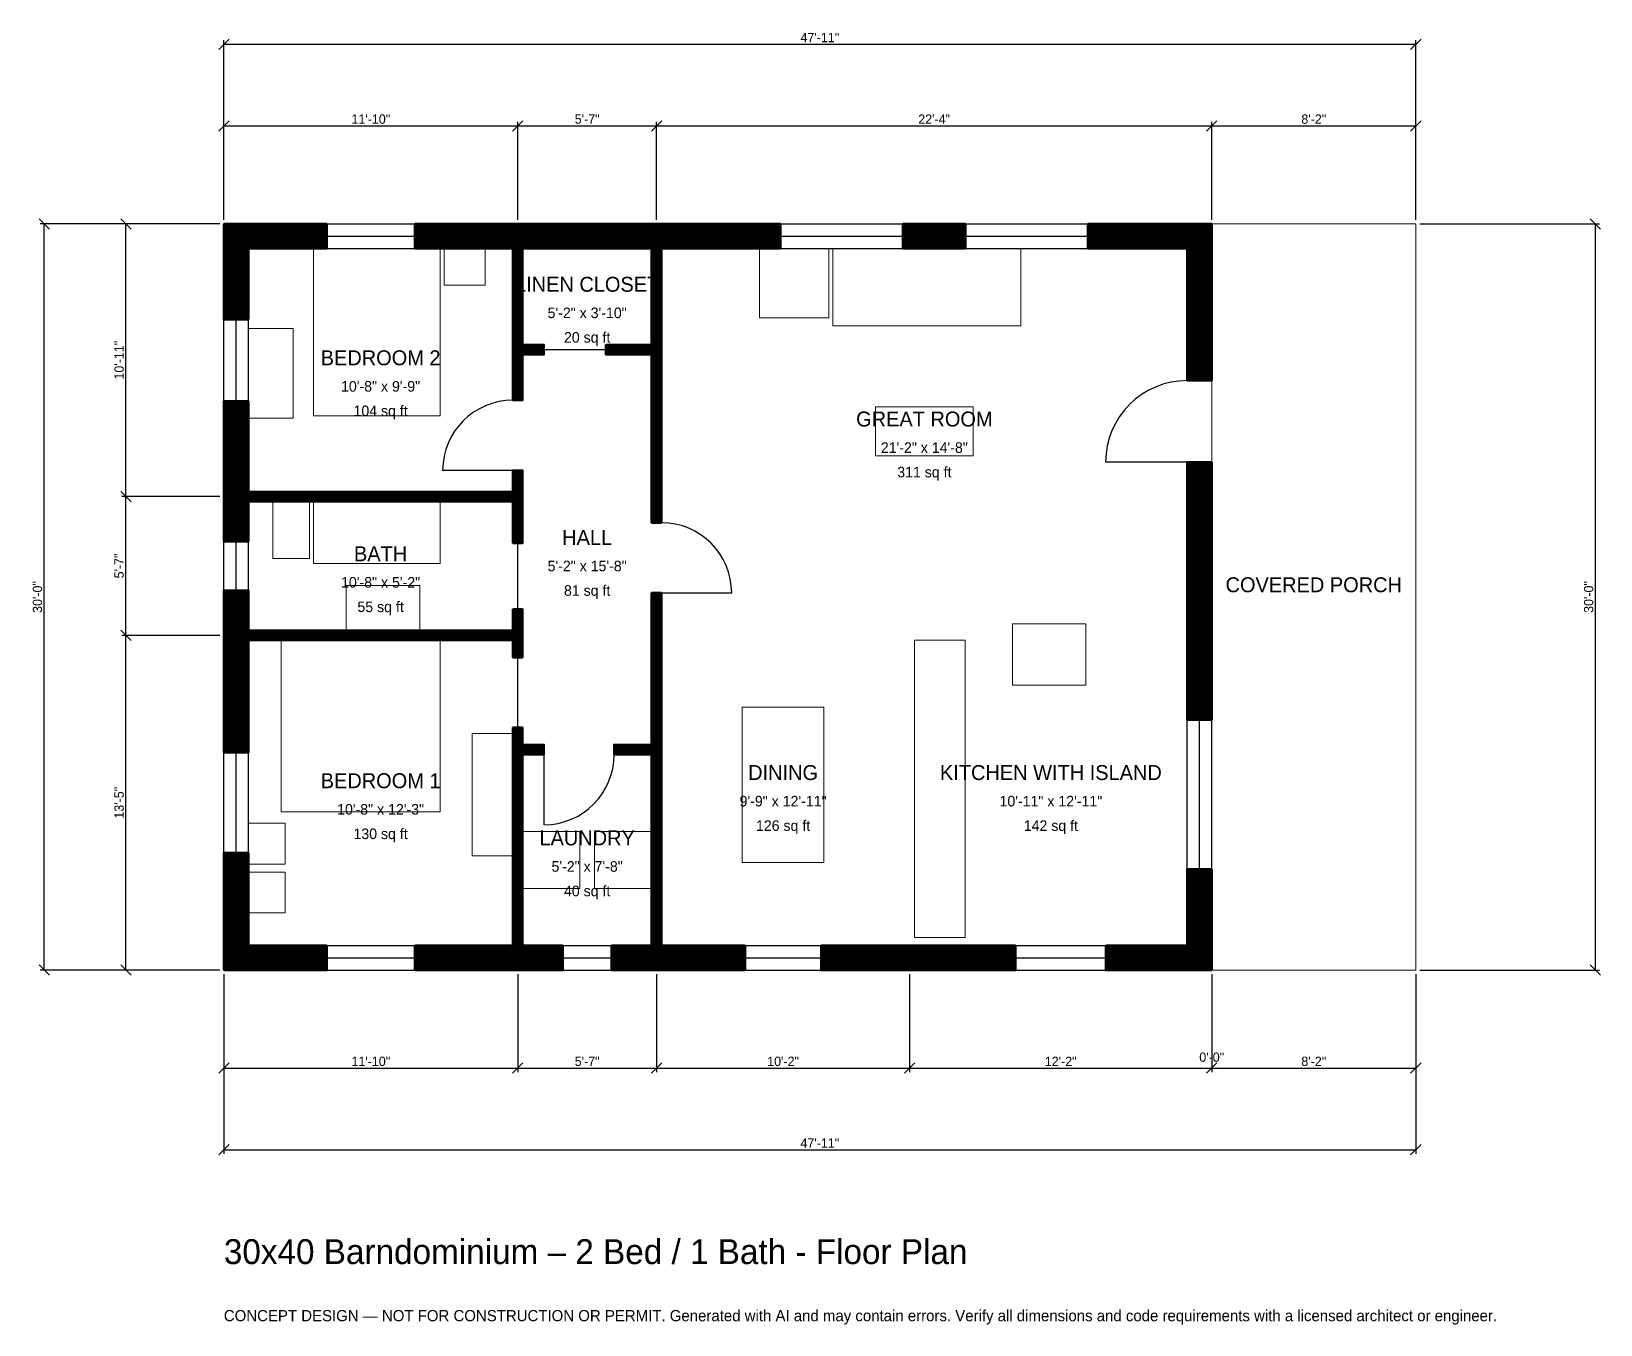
# Model space of a CAD drawing. Header units: inches. Extents: x -93 to 664, y -171 to 453.
import ezdxf
from ezdxf.enums import TextEntityAlignment as Align

# ---------------------------------------------------------------- set-up
doc = ezdxf.new("R2010")
doc.units = ezdxf.units.IN
doc.header["$MEASUREMENT"] = 0
doc.linetypes.add('DASHED', pattern=[0.6, 0.5, -0.1])
for name, color, linetype, lineweight in [('A-ANNO-DIMS', 1, 'Continuous', 13), ('A-ANNO-TEXT', 7, 'Continuous', 18), ('A-AREA-IDEN', 7, 'Continuous', 18), ('A-DOOR', 2, 'Continuous', 25), ('A-FLOR-FIXT', 9, 'Continuous', 13), ('A-FURN', 9, 'Continuous', 13), ('A-GLAZ', 4, 'Continuous', 25), ('A-SITE-PAVE', 8, 'Continuous', 13), ('A-WALL', 7, 'Continuous', 50), ('A-WALL-PATT', 8, 'Continuous', 13)]:
    doc.layers.add(name, color=color, linetype=linetype, lineweight=lineweight)
doc.dimstyles.new('PLAN', dxfattribs={"dimtxt": 4.5, "dimasz": 3, "dimexe": 2, "dimexo": 2, "dimgap": 1, "dimtad": 1, "dimdec": 0, "dimlunit": 4, "dimtsz": 2.5, "dimcen": 2.5, "dimclrd": 1, "dimclre": 1, "dimazin": 3, "dimtfac": 1, "dimtmove": 0, "dimatfit": 3})

msp = doc.modelspace()

# ---------------------------------------------------------------- hatches: boundary and pattern name
at = {"layer": 'A-WALL-PATT'}
h = msp.add_hatch(dxfattribs=at)
h.set_pattern_fill('ANSI31', color=8, scale=0.8)
h.paths.add_polyline_path([(135.8268, 0), (92.126, 0), (92.126, 11.811), (135.8268, 11.811), (139.3701, 11.811), (139.3701, 103.937), (139.3701, 108.6614), (139.3701, 116.9291), (144.0945, 116.9291), (144.0945, 108.6614), (154.3307, 108.6614), (154.3307, 103.937), (144.0945, 103.937), (144.0945, 11.811), (147.6378, 11.811), (163.3858, 11.811), (163.3858, 0), (147.6378, 0), (144.0945, 0), (144.0945, 0), (139.3701, 0), (139.3701, 0), (135.8268, 0)])
h.paths.add_polyline_path([(11.811, 0), (11.811, 0), (0, 0), (0, 0), (0, 0), (0, 0), (0, 11.811), (0, 11.811), (0, 56.4961), (11.811, 56.4961), (11.811, 11.811), (49.6063, 11.811), (49.6063, 0), (11.811, 0)])
h.paths.add_polyline_path([(0, 155.5118), (0, 159.0551), (0, 159.0551), (0, 163.7795), (0, 163.7795), (0, 167.3228), (0, 183.0709), (11.811, 183.0709), (11.811, 167.3228), (11.811, 163.7795), (139.3701, 163.7795), (139.3701, 174.0157), (144.0945, 174.0157), (144.0945, 163.7795), (144.0945, 159.0551), (144.0945, 150.7874), (139.3701, 150.7874), (139.3701, 159.0551), (11.811, 159.0551), (11.811, 155.5118), (11.811, 104.9213), (0, 104.9213), (0, 155.5118)])
h.paths.add_polyline_path([(0, 222.4409), (0, 225.9843), (0, 225.9843), (0, 230.7087), (0, 230.7087), (0, 234.252), (0, 274.4094), (11.811, 274.4094), (11.811, 234.252), (11.811, 230.7087), (139.3701, 230.7087), (139.3701, 240.9449), (144.0945, 240.9449), (144.0945, 230.7087), (144.0945, 225.9843), (144.0945, 205.9055), (139.3701, 205.9055), (139.3701, 225.9843), (11.811, 225.9843), (11.811, 222.4409), (11.811, 206.6929), (0, 206.6929), (0, 222.4409)])
h.paths.add_polyline_path([(0, 348.0315), (0, 348.0315), (0, 359.8425), (0, 359.8425), (0, 359.8426), (11.811, 359.8426), (11.811, 359.8425), (49.6063, 359.8425), (49.6063, 348.0315), (11.811, 348.0315), (11.811, 313.7795), (0, 313.7795), (0, 348.0315)])
h.paths.add_polyline_path([(135.8268, 359.8425), (139.3701, 359.8425), (139.3701, 359.8426), (144.0945, 359.8426), (144.0945, 359.8425), (147.6378, 359.8425), (202.7559, 359.8425), (206.2992, 359.8425), (206.2992, 359.8426), (211.0236, 359.8426), (211.0236, 359.8425), (214.5669, 359.8425), (268.3727, 359.8425), (268.3727, 348.0315), (214.5669, 348.0315), (211.0236, 348.0315), (211.0236, 301.5748), (211.0236, 296.8504), (211.0236, 296.8504), (211.0236, 215.748), (206.2992, 215.748), (206.2992, 296.8504), (206.2992, 296.8504), (184.252, 296.8504), (184.252, 301.5748), (206.2992, 301.5748), (206.2992, 348.0315), (202.7559, 348.0315), (147.6378, 348.0315), (144.0945, 348.0315), (144.0945, 301.5748), (154.3307, 301.5748), (154.3307, 296.8504), (144.0945, 296.8504), (144.0945, 296.8504), (144.0945, 274.8031), (139.3701, 274.8031), (139.3701, 296.8504), (139.3701, 296.8504), (139.3701, 301.5748), (139.3701, 348.0315), (135.8268, 348.0315), (92.126, 348.0315), (92.126, 359.8425), (135.8268, 359.8425)])
h.paths.add_polyline_path([(357.6115, 359.8425), (357.6115, 348.0315), (327.4278, 348.0315), (327.4278, 359.8425), (357.6115, 359.8425)])
h.paths.add_polyline_path([(464.5669, 359.8425), (464.5669, 359.8426), (476.378, 359.8426), (476.378, 359.8425), (476.378, 359.8425), (476.378, 348.0315), (476.378, 348.0315), (476.378, 284.252), (464.5669, 284.252), (464.5669, 348.0315), (416.6667, 348.0315), (416.6667, 359.8425), (464.5669, 359.8425)])
h.paths.add_polyline_path([(476.378, 175.1969), (476.378, 175.1969), (476.378, 120.6693), (464.5669, 120.6693), (464.5669, 163.3858), (464.5669, 163.3858), (464.5669, 244.8819), (476.378, 244.8819), (476.378, 175.1969)])
h.paths.add_polyline_path([(476.378, 11.811), (476.378, 11.811), (476.378, 0), (476.378, 0), (476.378, 0), (476.378, 0), (464.5669, 0), (464.5669, 0), (425.3937, 0), (425.3937, 11.811), (464.5669, 11.811), (464.5669, 48.622), (476.378, 48.622), (476.378, 11.811)])
h.paths.add_polyline_path([(336.6142, 0), (324.8031, 0), (287.9921, 0), (287.9921, 11.811), (324.8031, 11.811), (336.6142, 11.811), (381.6929, 11.811), (381.6929, 0), (336.6142, 0)])
h.paths.add_polyline_path([(214.5669, 0), (211.0236, 0), (211.0236, 0), (206.2992, 0), (206.2992, 0), (202.7559, 0), (187.0079, 0), (187.0079, 11.811), (202.7559, 11.811), (206.2992, 11.811), (206.2992, 103.937), (188.189, 103.937), (188.189, 108.6614), (206.2992, 108.6614), (206.2992, 166.9291), (206.2992, 171.6535), (206.2992, 181.8898), (211.0236, 181.8898), (211.0236, 171.6535), (211.0236, 166.9291), (211.0236, 108.6614), (211.0236, 103.937), (211.0236, 11.811), (214.5669, 11.811), (251.378, 11.811), (251.378, 0), (214.5669, 0)])

# ---------------------------------------------------------------- linework, layer by layer
at = {"layer": 'A-DOOR'}
for p, q in [((154.3307, 299.2126), (184.252, 299.2126)), ((464.5669, 244.8819), (425.1968, 244.8819)), ((139.3701, 240.9449), (105.5118, 240.9449)), ((141.7323, 174.0157), (141.7323, 205.9055)), ((211.0236, 181.8898), (244.8819, 181.8898)), ((141.7323, 116.9291), (141.7323, 150.7874)), ((154.3307, 103.937), (154.3307, 70.0787))]:
    msp.add_line(p, q, dxfattribs=at)
for centre, radius, start, end in [((464.5669, 244.8819), 39.3701, 90, 180), ((139.3701, 240.9449), 33.8583, 90, 180), ((211.0236, 181.8898), 33.8583, 0, 90), ((154.3307, 103.937), 33.8583, 270, 360)]:
    msp.add_arc(centre, radius, start, end, dxfattribs=at)
at = {"layer": 'A-FLOR-FIXT'}
for points in [[(23.622, 198.4252), (41.3386, 198.4252), (41.3386, 225.9843), (23.622, 225.9843)], [(43.3071, 196.063), (104.3307, 196.063), (104.3307, 225.9843), (43.3071, 225.9843)], [(59.0551, 163.7795), (94.4882, 163.7795), (94.4882, 185.4331), (59.0551, 185.4331)], [(333.0709, 15.748), (357.4803, 15.748), (357.4803, 159.0551), (333.0709, 159.0551)]]:
    msp.add_lwpolyline(points, close=True, dxfattribs=at)
at = {"layer": 'A-FURN'}
for points in [[(43.3071, 267.3228), (104.3307, 267.3228), (104.3307, 348.0315), (43.3071, 348.0315)], [(106.2992, 330.315), (125.9843, 330.315), (125.9843, 348.0315), (106.2992, 348.0315)], [(258.2677, 314.5669), (291.7323, 314.5669), (291.7323, 348.0315), (258.2677, 348.0315)], [(293.7008, 310.6299), (384.252, 310.6299), (384.252, 348.0315), (293.7008, 348.0315)], [(11.811, 266.1417), (33.4646, 266.1417), (33.4646, 309.4488), (11.811, 309.4488)], [(314.1732, 248.0315), (361.4173, 248.0315), (361.4173, 271.6535), (314.1732, 271.6535)], [(380.315, 137.4016), (415.748, 137.4016), (415.748, 166.9291), (380.315, 166.9291)], [(27.5591, 76.378), (104.3307, 76.378), (104.3307, 159.0551), (27.5591, 159.0551)], [(250, 51.9685), (289.3701, 51.9685), (289.3701, 126.7717), (250, 126.7717)], [(119.685, 55.1181), (139.3701, 55.1181), (139.3701, 114.1732), (119.685, 114.1732)], [(11.811, 51.1811), (29.5276, 51.1811), (29.5276, 70.8661), (11.811, 70.8661)], [(144.0945, 39.3701), (171.6535, 39.3701), (171.6535, 66.9291), (144.0945, 66.9291)], [(178.7402, 39.3701), (206.2992, 39.3701), (206.2992, 66.9291), (178.7402, 66.9291)], [(11.811, 27.5591), (29.5276, 27.5591), (29.5276, 47.2441), (11.811, 47.2441)]]:
    msp.add_lwpolyline(points, close=True, dxfattribs=at)
at = {"layer": 'A-GLAZ'}
for p, q in [((49.6063, 359.8425), (92.126, 359.8425)), ((268.3727, 359.8425), (327.4278, 359.8425)), ((357.6115, 359.8425), (416.6667, 359.8425)), ((49.6063, 353.937), (92.126, 353.937)), ((268.3727, 353.937), (327.4278, 353.937)), ((357.6115, 353.937), (416.6667, 353.937)), ((49.6063, 348.0315), (92.126, 348.0315)), ((268.3727, 348.0315), (327.4278, 348.0315)), ((357.6115, 348.0315), (416.6667, 348.0315)), ((0, 274.4094), (0, 313.7795)), ((5.9055, 274.4094), (5.9055, 313.7795)), ((11.811, 274.4094), (11.811, 313.7795)), ((0, 183.0709), (0, 206.6929)), ((5.9055, 183.0709), (5.9055, 206.6929)), ((11.811, 183.0709), (11.811, 206.6929)), ((464.5669, 48.622), (464.5669, 120.6693)), ((470.4724, 48.622), (470.4724, 120.6693)), ((476.378, 48.622), (476.378, 120.6693)), ((0, 56.4961), (0, 104.9213)), ((5.9055, 56.4961), (5.9055, 104.9213)), ((11.811, 56.4961), (11.811, 104.9213)), ((49.6063, 11.811), (92.126, 11.811)), ((163.3858, 11.811), (187.0079, 11.811)), ((251.378, 11.811), (287.9921, 11.811)), ((381.6929, 11.811), (425.3937, 11.811)), ((49.6063, 5.9055), (92.126, 5.9055)), ((49.6063, 0), (92.126, 0)), ((163.3858, 5.9055), (187.0079, 5.9055)), ((163.3858, 0), (187.0079, 0)), ((251.378, 5.9055), (287.9921, 5.9055)), ((251.378, 0), (287.9921, 0)), ((381.6929, 5.9055), (425.3937, 5.9055)), ((381.6929, 0), (425.3937, 0))]:
    msp.add_line(p, q, dxfattribs=at)
at = {"layer": 'A-SITE-PAVE', "linetype": 'DASHED'}
msp.add_lwpolyline([(476.378, 0), (574.8031, 0), (574.8031, 359.8425), (476.378, 359.8425)], close=True, dxfattribs=at)
at = {"layer": 'A-WALL'}
for points in [[(0, 348.0315), (0, 348.0315), (0, 359.8425), (0, 359.8425), (0, 359.8426), (11.811, 359.8426), (11.811, 359.8425), (49.6063, 359.8425), (49.6063, 348.0315), (11.811, 348.0315), (11.811, 313.7795), (0, 313.7795), (0, 348.0315)], [(135.8268, 359.8425), (139.3701, 359.8425), (139.3701, 359.8426), (144.0945, 359.8426), (144.0945, 359.8425), (147.6378, 359.8425), (202.7559, 359.8425), (206.2992, 359.8425), (206.2992, 359.8426), (211.0236, 359.8426), (211.0236, 359.8425), (214.5669, 359.8425), (268.3727, 359.8425), (268.3727, 348.0315), (214.5669, 348.0315), (211.0236, 348.0315), (211.0236, 301.5748), (211.0236, 296.8504), (211.0236, 296.8504), (211.0236, 215.748), (206.2992, 215.748), (206.2992, 296.8504), (206.2992, 296.8504), (184.252, 296.8504), (184.252, 301.5748), (206.2992, 301.5748), (206.2992, 348.0315), (202.7559, 348.0315), (147.6378, 348.0315), (144.0945, 348.0315), (144.0945, 301.5748), (154.3307, 301.5748), (154.3307, 296.8504), (144.0945, 296.8504), (144.0945, 296.8504), (144.0945, 274.8031), (139.3701, 274.8031), (139.3701, 296.8504), (139.3701, 296.8504), (139.3701, 301.5748), (139.3701, 348.0315), (135.8268, 348.0315), (92.126, 348.0315), (92.126, 359.8425), (135.8268, 359.8425)], [(357.6115, 359.8425), (357.6115, 348.0315), (327.4278, 348.0315), (327.4278, 359.8425), (357.6115, 359.8425)], [(464.5669, 359.8425), (464.5669, 359.8426), (476.378, 359.8426), (476.378, 359.8425), (476.378, 359.8425), (476.378, 348.0315), (476.378, 348.0315), (476.378, 284.252), (464.5669, 284.252), (464.5669, 348.0315), (416.6667, 348.0315), (416.6667, 359.8425), (464.5669, 359.8425)], [(0, 222.4409), (0, 225.9843), (0, 225.9843), (0, 230.7087), (0, 230.7087), (0, 234.252), (0, 274.4094), (11.811, 274.4094), (11.811, 234.252), (11.811, 230.7087), (139.3701, 230.7087), (139.3701, 240.9449), (144.0945, 240.9449), (144.0945, 230.7087), (144.0945, 225.9843), (144.0945, 205.9055), (139.3701, 205.9055), (139.3701, 225.9843), (11.811, 225.9843), (11.811, 222.4409), (11.811, 206.6929), (0, 206.6929), (0, 222.4409)], [(476.378, 175.1969), (476.378, 175.1969), (476.378, 120.6693), (464.5669, 120.6693), (464.5669, 163.3858), (464.5669, 163.3858), (464.5669, 244.8819), (476.378, 244.8819), (476.378, 175.1969)], [(0, 155.5118), (0, 159.0551), (0, 159.0551), (0, 163.7795), (0, 163.7795), (0, 167.3228), (0, 183.0709), (11.811, 183.0709), (11.811, 167.3228), (11.811, 163.7795), (139.3701, 163.7795), (139.3701, 174.0157), (144.0945, 174.0157), (144.0945, 163.7795), (144.0945, 159.0551), (144.0945, 150.7874), (139.3701, 150.7874), (139.3701, 159.0551), (11.811, 159.0551), (11.811, 155.5118), (11.811, 104.9213), (0, 104.9213), (0, 155.5118)], [(214.5669, 0), (211.0236, 0), (211.0236, 0), (206.2992, 0), (206.2992, 0), (202.7559, 0), (187.0079, 0), (187.0079, 11.811), (202.7559, 11.811), (206.2992, 11.811), (206.2992, 103.937), (188.189, 103.937), (188.189, 108.6614), (206.2992, 108.6614), (206.2992, 166.9291), (206.2992, 171.6535), (206.2992, 181.8898), (211.0236, 181.8898), (211.0236, 171.6535), (211.0236, 166.9291), (211.0236, 108.6614), (211.0236, 103.937), (211.0236, 11.811), (214.5669, 11.811), (251.378, 11.811), (251.378, 0), (214.5669, 0)], [(135.8268, 0), (92.126, 0), (92.126, 11.811), (135.8268, 11.811), (139.3701, 11.811), (139.3701, 103.937), (139.3701, 108.6614), (139.3701, 116.9291), (144.0945, 116.9291), (144.0945, 108.6614), (154.3307, 108.6614), (154.3307, 103.937), (144.0945, 103.937), (144.0945, 11.811), (147.6378, 11.811), (163.3858, 11.811), (163.3858, 0), (147.6378, 0), (144.0945, 0), (144.0945, 0), (139.3701, 0), (139.3701, 0), (135.8268, 0)], [(11.811, 0), (11.811, 0), (0, 0), (0, 0), (0, 0), (0, 0), (0, 11.811), (0, 11.811), (0, 56.4961), (11.811, 56.4961), (11.811, 11.811), (49.6063, 11.811), (49.6063, 0), (11.811, 0)], [(476.378, 11.811), (476.378, 11.811), (476.378, 0), (476.378, 0), (476.378, 0), (476.378, 0), (464.5669, 0), (464.5669, 0), (425.3937, 0), (425.3937, 11.811), (464.5669, 11.811), (464.5669, 48.622), (476.378, 48.622), (476.378, 11.811)], [(336.6142, 0), (324.8031, 0), (287.9921, 0), (287.9921, 11.811), (324.8031, 11.811), (336.6142, 11.811), (381.6929, 11.811), (381.6929, 0), (336.6142, 0)]]:
    msp.add_lwpolyline(points, close=True, dxfattribs=at)

# ---------------------------------------------------------------- texts
at = {"layer": 'A-ANNO-TEXT'}
for s, height, p in [('30x40 Barndominium – 2 Bed / 1 Bath - Floor Plan', 12, (0, -141.7323)), ('CONCEPT DESIGN — NOT FOR CONSTRUCTION OR PERMIT. Generated with AI and may contain errors. Verify all dimensions and code requirements with a licensed architect or engineer.', 5.4, (0, -169.2913))]:
    msp.add_text(s, height=height, dxfattribs=at).set_placement(p)
at = {"layer": 'A-AREA-IDEN'}
for s, height, p in [('LINEN CLOSET', 7.2, (175.1969, 330.7087)), ('5\'-2" x 3\'-10"', 5.1, (175.1969, 316.9291)), ('20 sq ft', 5.1, (175.1969, 305.1181)), ('BEDROOM 2', 7.2, (75.5906, 295.2756)), ('10\'-8" x 9\'-9"', 5.1, (75.5906, 281.4961)), ('104 sq ft', 5.1, (75.5906, 269.685)), ('GREAT ROOM', 7.2, (337.7953, 265.748)), ('21\'-2" x 14\'-8"', 5.1, (337.7953, 251.9685)), ('311 sq ft', 5.1, (337.7953, 240.1575)), ('HALL', 7.2, (175.1969, 208.6614)), ('BATH', 7.2, (75.5906, 200.7874)), ('5\'-2" x 15\'-8"', 5.1, (175.1969, 194.8819)), ('10\'-8" x 5\'-2"', 5.1, (75.5906, 187.0079)), ('COVERED PORCH', 7.2, (525.5906, 185.8268)), ('81 sq ft', 5.1, (175.1969, 183.0709)), ('55 sq ft', 5.1, (75.5906, 175.1969)), ('DINING', 7.2, (269.685, 95.2756)), ('KITCHEN WITH ISLAND', 7.2, (398.8189, 95.2756)), ('BEDROOM 1', 7.2, (75.5906, 91.3386)), ('9\'-9" x 12\'-11"', 5.1, (269.685, 81.4961)), ('10\'-11" x 12\'-11"', 5.1, (398.8189, 81.4961)), ('10\'-8" x 12\'-3"', 5.1, (75.5906, 77.5591)), ('130 sq ft', 5.1, (75.5906, 65.748)), ('126 sq ft', 5.1, (269.685, 69.685)), ('142 sq ft', 5.1, (398.8189, 69.685)), ('LAUNDRY', 7.2, (175.1969, 63.7795)), ('5\'-2" x 7\'-8"', 5.1, (175.1969, 50)), ('40 sq ft', 5.1, (175.1969, 38.189))]:
    msp.add_text(s, height=height, dxfattribs=at).set_placement(p, align=Align.MIDDLE_CENTER)

# ---------------------------------------------------------------- dimensions: what is measured, and where the dimension line sits
at = {"layer": 'A-ANNO-DIMS'}
for base, p1, p2, text in [((0, 446.4567), (0, 359.8425), (574.8031, 359.8425), '47\'-11"'), ((0, 407.0866), (0, 359.8425), (141.7323, 359.8425), '11\'-10"'), ((141.7323, 407.0866), (141.7323, 359.8425), (208.6614, 359.8425), '5\'-7"'), ((208.6614, 407.0866), (208.6614, 359.8425), (476.378, 359.8425), '22\'-4"'), ((476.378, 407.0866), (476.378, 359.8425), (574.8031, 359.8425), '8\'-2"'), ((0, -47.2441), (0, 0), (141.7323, 0), '11\'-10"'), ((0, -86.6142), (0, 0), (574.8031, 0), '47\'-11"'), ((141.7323, -47.2441), (141.7323, 0), (208.6614, 0), '5\'-7"'), ((208.6614, -47.2441), (208.6614, 0), (330.7087, 0), '10\'-2"'), ((330.7087, -47.2441), (330.7087, 0), (476.378, 0), '12\'-2"'), ((476.378, -47.2441), (476.378, 0), (476.378, 0), '0\'-0"'), ((476.378, -47.2441), (476.378, 0), (574.8031, 0), '8\'-2"')]:
    msp.add_linear_dim(base=base, p1=p1, p2=p2, text=text, dimstyle='PLAN', dxfattribs=at).render()
for base, p1, p2, text in [((-86.6142, 0), (0, 0), (0, 359.8425), '30\'-0"'), ((-47.2441, 228.3465), (0, 228.3465), (0, 359.8425), '10\'-11"'), ((661.4173, 0), (574.8031, 0), (574.8031, 359.8425), '30\'-0"'), ((-47.2441, 161.4173), (0, 161.4173), (0, 228.3465), '5\'-7"'), ((-47.2441, 0), (0, 0), (0, 161.4173), '13\'-5"')]:
    msp.add_linear_dim(base=base, p1=p1, p2=p2, angle=90, text=text, dimstyle='PLAN', dxfattribs=at).render()

doc.saveas('drawing.dxf')
